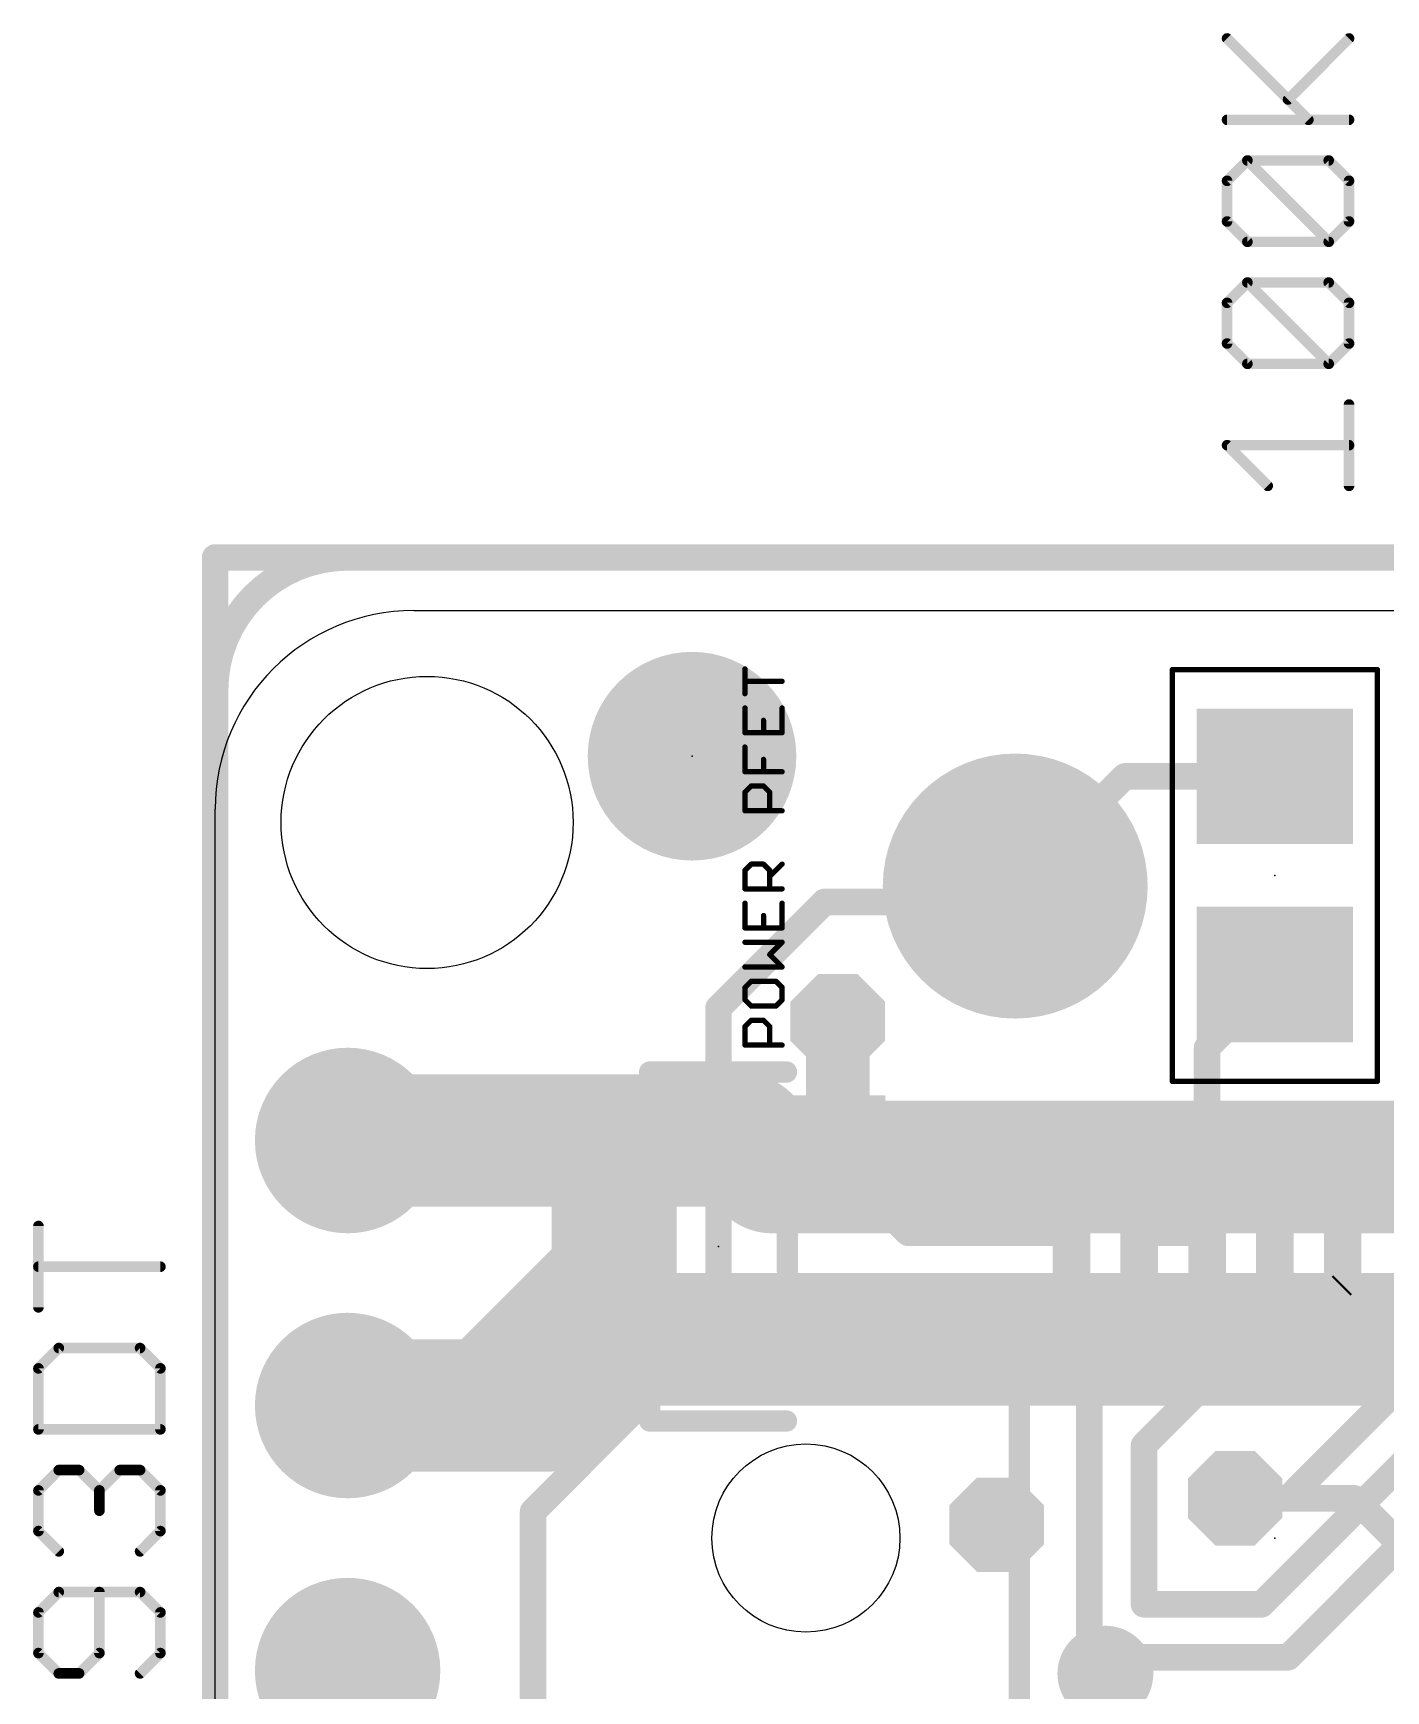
# Model space of a CAD drawing. Extents: x -1.7 to 23.1, y -5.6 to 23.3.
# Drawn here: x -1.75 to 11.22, y 7.43 to 23.31 of the extents above; entities that cross this region are included whole.
import ezdxf

# ---------------------------------------------------------------- set-up
doc = ezdxf.new("R2010")
doc.units = 0
for name, color, linetype in [('1', 12, 'CONTINUOUS'), ('16', 132, 'CONTINUOUS'), ('17', 110, 'CONTINUOUS'), ('18', 110, 'CONTINUOUS'), ('20', 53, 'CONTINUOUS'), ('21', 53, 'CONTINUOUS'), ('23', 53, 'CONTINUOUS'), ('27', 253, 'CONTINUOUS'), ('39', 12, 'CONTINUOUS'), ('41', 12, 'CONTINUOUS')]:
    doc.layers.add(name, color=color, linetype=linetype)

# ---------------------------------------------------------------- blocks, each defined once
blk = doc.blocks.new('ROUNDP')
at = {"const_width": 0.5}
blk.add_lwpolyline([(0, -0.25, 1), (0, 0.25, 1), (0, -0.25)], format="xyb", dxfattribs=at)
blk = doc.blocks.new('PIE')
at = {"const_width": 0.5}
blk.add_lwpolyline([(0, -0.25, 1), (0, 0.25, 1), (0, -0.25)], format="xyb", dxfattribs=at)
blk = doc.blocks.new('RECT')
blk.add_solid([(-0.5, -0.5), (0.5, -0.5), (-0.5, 0.5), (0.5, 0.5)])
blk = doc.blocks.new('OCTAGONV')
at = {"const_width": 0.5}
blk.add_lwpolyline([(-0.25, -0.1036), (-0.25, 0.1036), (-0.1036, 0.25), (0.1036, 0.25), (0.25, 0.1036), (0.25, -0.1036), (0.1036, -0.25), (-0.1036, -0.25), (-0.25, -0.1036), (-0.25, 0.1036)], dxfattribs=at)

msp = doc.modelspace()

# ---------------------------------------------------------------- linework, layer by layer
at = {"layer": '1'}
for points, const_width in [([(0, 0.508), (0, 18.288)], 0.254), ([(0, 18.288), (21.082, 18.288)], 0.254), ([(7.6708, 15.1384), (8.7224, 16.19)], 0.254), ([(8.7224, 16.19), (10.16, 16.19)], 0.254), ([(7.5184, 14.986), (7.6708, 15.1384)], 0.254), ([(4.826, 13.97), (5.842, 14.986)], 0.254), ([(5.842, 14.986), (7.5184, 14.986)], 0.254), ([(9.51, 13.59), (10.16, 14.24)], 0.254), ([(10.16, 14.24), (10.16, 14.29)], 0.254), ([(5.969, 12.573), (5.969, 13.843)], 0.6096), ([(4.826, 10.922), (4.826, 13.97)], 0.254), ([(9.51, 13.59), (9.51, 12.954)], 0.254), ([(9.51, 12.954), (9.51, 11.815)], 0.254), ([(10.81, 12.954), (9.51, 12.954)], 0.254), ([(10.81, 11.815), (10.81, 12.954)], 0.254), ([(6.645, 11.815), (5.826, 12.634)], 0.254), ([(5.887, 12.573), (5.826, 12.634)], 0.254), ([(5.969, 12.573), (5.887, 12.573)], 0.254), ([(3.826, 11.684), (2.302, 10.16)], 0.8128), ([(8.21, 11.815), (6.645, 11.815)], 0.254), ([(9.51, 11.815), (8.86, 11.815)], 0.254), ([(10.16, 11.815), (10.16, 11.049)], 0.254), ([(10.81, 11.318), (10.81, 11.815)], 0.254), ([(10.795, 11.303), (10.81, 11.318)], 0.254), ([(10.795, 10.668), (10.795, 11.303)], 0.254), ([(10.16, 11.049), (9.906, 10.795)], 0.254), ([(12.11, 11.094), (10.287, 9.271)], 0.254), ([(3.048, 9.144), (4.826, 10.922)], 0.254), ([(5.887, 10.795), (5.826, 10.734)], 0.254), ([(8.382, 10.795), (5.887, 10.795)], 0.254), ([(8.382, 7.747), (8.382, 10.795)], 0.254), ([(8.382, 10.795), (9.906, 10.795)], 0.254), ([(10.414, 10.287), (10.795, 10.668)], 0.254), ([(2.302, 10.16), (1.27, 10.16)], 0.8128), ([(2.3114, 10.16), (2.302, 10.16)], 0.8128), ([(8.905, 9.779), (9.413, 10.287)], 0.254), ([(9.413, 10.287), (10.414, 10.287)], 0.254), ([(8.905, 8.255), (8.905, 9.779)], 0.254), ([(11.43, 9.652), (10.033, 8.255)], 0.254), ([(10.287, 9.271), (9.779, 9.271)], 0.254), ([(3.048, 6.389), (3.048, 9.144)], 0.254), ([(11.684, 9.144), (10.287, 7.747)], 0.254), ([(10.033, 8.255), (8.905, 8.255)], 0.254), ([(10.287, 7.747), (8.382, 7.747)], 0.254)]:
    msp.add_lwpolyline(points, dxfattribs=dict(at, const_width=const_width))
for points, const_width in [([(0.0635, 18.288, 1), (-0.0635, 18.288)], 0.127), ([(0, 18.3515, 1), (0, 18.2245)], 0.127), ([(8.7224, 16.2535, 1), (8.7224, 16.1265)], 0.127), ([(8.7673, 16.1451, 1), (8.6775, 16.2349)], 0.127), ([(10.16, 16.1265, 1), (10.16, 16.2535)], 0.127), ([(7.7157, 15.0935, 1), (7.6259, 15.1833)], 0.127), ([(5.842, 15.0495, 1), (5.842, 14.9225)], 0.127), ([(5.8869, 14.9411, 1), (5.7971, 15.0309)], 0.127), ([(7.4735, 15.0309, 1), (7.5633, 14.9411)], 0.127), ([(7.5184, 14.9225, 1), (7.5184, 15.0495)], 0.127), ([(7.6259, 15.1833, 1), (7.7157, 15.0935)], 0.127), ([(10.2235, 14.29, 1), (10.0965, 14.29)], 0.127), ([(10.0965, 14.24, 1), (10.2235, 14.24)], 0.127), ([(10.2049, 14.1951, 1), (10.1151, 14.2849)], 0.127), ([(6.1214, 13.843, 1), (5.8166, 13.843)], 0.3048), ([(4.8895, 13.97, 1), (4.7625, 13.97)], 0.127), ([(4.7811, 14.0149, 1), (4.8709, 13.9251)], 0.127), ([(9.5735, 13.59, 1), (9.4465, 13.59)], 0.127), ([(9.4651, 13.6349, 1), (9.5549, 13.5451)], 0.127), ([(9.5735, 12.954, 1), (9.4465, 12.954)], 0.127), ([(9.51, 13.0175, 1), (9.51, 12.8905)], 0.127), ([(10.8735, 12.954, 1), (10.7465, 12.954)], 0.127), ([(10.81, 12.8905, 1), (10.81, 13.0175)], 0.127), ([(9.4465, 12.954, 1), (9.5735, 12.954)], 0.127), ([(5.8166, 12.573, 1), (6.1214, 12.573)], 0.3048), ([(5.8709, 12.6789, 1), (5.7811, 12.5891)], 0.127), ([(5.8709, 12.6789, 1), (5.7811, 12.5891)], 0.127), ([(5.887, 12.6365, 1), (5.887, 12.5095)], 0.127), ([(5.8421, 12.5281, 1), (5.9319, 12.6179)], 0.127), ([(5.969, 12.5095, 1), (5.969, 12.6365)], 0.127), ([(3.9697, 11.5403, 1), (3.6823, 11.8277)], 0.4064), ([(6.645, 11.8785, 1), (6.645, 11.7515)], 0.127), ([(6.6001, 11.7701, 1), (6.6899, 11.8599)], 0.127), ([(8.21, 11.7515, 1), (8.21, 11.8785)], 0.127), ([(8.86, 11.8785, 1), (8.86, 11.7515)], 0.127), ([(9.51, 11.7515, 1), (9.51, 11.8785)], 0.127), ([(10.2235, 11.815, 1), (10.0965, 11.815)], 0.127), ([(10.8735, 11.815, 1), (10.7465, 11.815)], 0.127), ([(9.4465, 11.815, 1), (9.5735, 11.815)], 0.127), ([(10.7465, 11.815, 1), (10.8735, 11.815)], 0.127), ([(10.8549, 11.2731, 1), (10.7651, 11.3629)], 0.127), ([(10.8585, 11.303, 1), (10.7315, 11.303)], 0.127), ([(10.7501, 11.3479, 1), (10.8399, 11.2581)], 0.127), ([(10.7465, 11.318, 1), (10.8735, 11.318)], 0.127), ([(10.2049, 11.0041, 1), (10.1151, 11.0939)], 0.127), ([(4.7625, 10.922, 1), (4.8895, 10.922)], 0.127), ([(4.8709, 10.8771, 1), (4.7811, 10.9669)], 0.127), ([(10.0965, 11.049, 1), (10.2235, 11.049)], 0.127), ([(5.7811, 10.7789, 1), (5.8709, 10.6891)], 0.127), ([(5.887, 10.8585, 1), (5.887, 10.7315)], 0.127), ([(5.9319, 10.7501, 1), (5.8421, 10.8399)], 0.127), ([(8.4455, 10.795, 1), (8.3185, 10.795)], 0.127), ([(8.382, 10.8585, 1), (8.382, 10.7315)], 0.127), ([(8.382, 10.7315, 1), (8.382, 10.8585)], 0.127), ([(9.8611, 10.8399, 1), (9.9509, 10.7501)], 0.127), ([(9.906, 10.7315, 1), (9.906, 10.8585)], 0.127), ([(10.7315, 10.668, 1), (10.8585, 10.668)], 0.127), ([(10.8399, 10.6231, 1), (10.7501, 10.7129)], 0.127), ([(1.27, 10.3632, 1), (1.27, 9.9568)], 0.4064), ([(2.302, 10.3632, 1), (2.302, 9.9568)], 0.4064), ([(2.1583, 10.3037, 1), (2.4457, 10.0163)], 0.4064), ([(2.302, 9.9568, 1), (2.302, 10.3632)], 0.4064), ([(2.3114, 9.9568, 1), (2.3114, 10.3632)], 0.4064), ([(9.413, 10.3505, 1), (9.413, 10.2235)], 0.127), ([(9.4579, 10.2421, 1), (9.3681, 10.3319)], 0.127), ([(10.3691, 10.3319, 1), (10.4589, 10.2421)], 0.127), ([(10.414, 10.2235, 1), (10.414, 10.3505)], 0.127), ([(8.9685, 9.779, 1), (8.8415, 9.779)], 0.127), ([(8.8601, 9.8239, 1), (8.9499, 9.7341)], 0.127), ([(9.779, 9.3345, 1), (9.779, 9.2075)], 0.127), ([(10.2421, 9.3159, 1), (10.3319, 9.2261)], 0.127), ([(10.287, 9.2075, 1), (10.287, 9.3345)], 0.127), ([(3.1115, 9.144, 1), (2.9845, 9.144)], 0.127), ([(3.0031, 9.1889, 1), (3.0929, 9.0991)], 0.127), ([(8.905, 8.3185, 1), (8.905, 8.1915)], 0.127), ([(8.8415, 8.255, 1), (8.9685, 8.255)], 0.127), ([(9.9881, 8.2999, 1), (10.0779, 8.2101)], 0.127), ([(10.033, 8.1915, 1), (10.033, 8.3185)], 0.127), ([(8.382, 7.8105, 1), (8.382, 7.6835)], 0.127), ([(8.3185, 7.747, 1), (8.4455, 7.747)], 0.127), ([(10.2421, 7.7919, 1), (10.3319, 7.7021)], 0.127), ([(10.287, 7.6835, 1), (10.287, 7.8105)], 0.127)]:
    msp.add_lwpolyline(points, format="xyb", dxfattribs=dict(at, const_width=const_width))
at = {"layer": '16'}
for points, const_width in [([(1.27, 18.288, 0.4142), (0, 17.018)], 0.254), ([(1.27, 18.3515, 1), (1.27, 18.2245)], 0.127), ([(1.27, 18.2245, 1), (1.27, 18.3515)], 0.127), ([(0.0635, 17.018, 1), (-0.0635, 17.018)], 0.127), ([(-0.0635, 17.018, 1), (0.0635, 17.018)], 0.127), ([(6.1214, 13.843, 1), (5.8166, 13.843)], 0.3048), ([(1.27, 13.0175, 1), (1.27, 12.3825)], 0.635), ([(5.3045, 12.9245, 1), (4.8555, 12.4755)], 0.635), ([(5.08, 12.3825, 1), (5.08, 13.0175)], 0.635), ([(5.334, 12.7635, 1), (5.334, 12.1285)], 0.635), ([(5.842, 12.7635, 1), (5.842, 12.1285)], 0.635), ([(5.842, 12.1285, 1), (5.842, 12.7635)], 0.635), ([(5.1095, 12.2215, 1), (5.5585, 12.6705)], 0.635), ([(5.842, 12.5984, 1), (5.842, 12.2936)], 0.3048), ([(5.969, 12.2936, 1), (5.969, 12.5984)], 0.3048), ([(5.8166, 12.446, 1), (6.1214, 12.446)], 0.3048), ([(3.81, 11.1125, 1), (3.81, 10.4775)], 0.635), ([(4.0345, 10.5705, 1), (3.5855, 11.0195)], 0.635), ([(1.27, 10.4775, 1), (1.27, 9.8425)], 0.635), ([(2.9505, 10.3845, 1), (3.3995, 9.9355)], 0.635), ([(3.175, 9.8425, 1), (3.175, 10.4775)], 0.635), ([(1.27, 10.3632, 1), (1.27, 9.9568)], 0.4064), ([(1.778, 9.9568, 1), (1.778, 10.3632)], 0.4064), ([(9.779, 9.3345, 1), (9.779, 9.2075)], 0.127), ([(10.9669, 9.3159, 1), (10.8771, 9.2261)], 0.127), ([(10.922, 9.2075, 1), (10.922, 9.3345)], 0.127)]:
    msp.add_lwpolyline(points, format="xyb", dxfattribs=dict(at, const_width=const_width))
for points, const_width in [([(1.27, 18.288), (21.082, 18.288)], 0.254), ([(0, 0.508), (0, 17.018)], 0.254), ([(5.969, 13.843), (5.969, 12.446)], 0.6096), ([(5.08, 12.7), (1.27, 12.7)], 1.27), ([(5.334, 12.446), (5.08, 12.7)], 1.27), ([(5.842, 12.446), (5.334, 12.446)], 1.27), ([(16.891, 12.446), (5.842, 12.446)], 1.27), ([(5.969, 12.446), (5.842, 12.446)], 0.6096), ([(3.81, 10.795), (3.175, 10.16)], 1.27), ([(15.494, 10.795), (3.81, 10.795)], 1.27), ([(3.175, 10.16), (1.27, 10.16)], 1.27), ([(1.778, 10.16), (1.27, 10.16)], 0.8128), ([(9.779, 9.271), (10.922, 9.271)], 0.254), ([(11.938, 8.255), (10.922, 9.271)], 0.254)]:
    msp.add_lwpolyline(points, dxfattribs=dict(at, const_width=const_width))
at = {"layer": '20'}
for p, q in [((1.905, 17.78), (18.415, 17.78)), ((0, 1.905), (0, 15.875))]:
    msp.add_line(p, q, dxfattribs=at)
for centre, radius in [((2.032, 15.748), 1.4), ((5.6642, 8.89), 0.9017)]:
    msp.add_circle(centre, radius, dxfattribs=at)
msp.add_arc((1.905, 15.875), 1.905, 90, 180, dxfattribs=at)
at = {"layer": '21', "const_width": 0.2032}
for points in [[(4.1656, 13.3564), (5.4784, 13.3564)], [(4.1656, 12.3976), (4.1656, 13.3564)], [(5.4864, 11.9064), (5.4864, 11.4476)], [(7.71, 11.04), (12.61, 11.04)], [(7.71, 6.74), (7.71, 11.04)], [(4.1656, 10.0116), (4.1656, 10.9704)], [(5.4784, 10.0116), (4.1656, 10.0116)]]:
    msp.add_lwpolyline(points, dxfattribs=at)
at = {"layer": '21'}
for points, const_width in [([(4.1656, 13.4072, 1), (4.1656, 13.3056)], 0.1016), ([(4.2164, 13.3564, 1), (4.1148, 13.3564)], 0.1016), ([(5.4784, 13.3056, 1), (5.4784, 13.4072)], 0.1016), ([(4.1148, 12.3976, 1), (4.2164, 12.3976)], 0.1016), ([(5.5372, 11.9064, 1), (5.4356, 11.9064)], 0.1016), ([(5.4356, 11.4476, 1), (5.5372, 11.4476)], 0.1016), ([(7.71, 11.0908, 1), (7.71, 10.9892)], 0.1016), ([(7.7608, 11.04, 1), (7.6592, 11.04)], 0.1016), ([(4.2164, 10.9704, 1), (4.1148, 10.9704)], 0.1016), ([(4.1656, 10.0624, 1), (4.1656, 9.9608)], 0.1016), ([(4.1148, 10.0116, 1), (4.2164, 10.0116)], 0.1016), ([(5.4784, 9.9608, 1), (5.4784, 10.0624)], 0.1016), ([(8.535, 7.3602, 1), (8.535, 7.8198, 1), (8.535, 7.3602)], 0.4596)]:
    msp.add_lwpolyline(points, format="xyb", dxfattribs=dict(at, const_width=const_width))
at = {"layer": '23'}
for p in [(4.572, 16.383), (10.16, 15.24), (4.826, 11.684), (10.16, 8.89)]:
    msp.add_point(p, dxfattribs=at)
at = {"layer": '27'}
for points, const_width in [([(10.4814, 22.482), (9.7018, 23.2616)], 0.1016), ([(10.2865, 22.6769), (10.8712, 23.2616)], 0.1016), ([(9.7018, 22.482), (10.8712, 22.482)], 0.1016), ([(9.7018, 21.8973), (9.8967, 22.0922)], 0.1016), ([(9.8967, 22.0922), (10.6763, 22.0922)], 0.1016), ([(10.6763, 21.3126), (9.8967, 22.0922)], 0.1016), ([(10.6763, 22.0922), (10.8712, 21.8973)], 0.1016), ([(9.7018, 21.5075), (9.7018, 21.8973)], 0.1016), ([(10.8712, 21.8973), (10.8712, 21.5075)], 0.1016), ([(9.8967, 21.3126), (9.7018, 21.5075)], 0.1016), ([(10.8712, 21.5075), (10.6763, 21.3126)], 0.1016), ([(10.6763, 21.3126), (9.8967, 21.3126)], 0.1016), ([(9.7018, 20.7279), (9.8967, 20.9228)], 0.1016), ([(9.8967, 20.9228), (10.6763, 20.9228)], 0.1016), ([(10.6763, 20.1432), (9.8967, 20.9228)], 0.1016), ([(10.6763, 20.9228), (10.8712, 20.7279)], 0.1016), ([(9.7018, 20.3381), (9.7018, 20.7279)], 0.1016), ([(10.8712, 20.7279), (10.8712, 20.3381)], 0.1016), ([(9.8967, 20.1432), (9.7018, 20.3381)], 0.1016), ([(10.8712, 20.3381), (10.6763, 20.1432)], 0.1016), ([(10.6763, 20.1432), (9.8967, 20.1432)], 0.1016), ([(10.8712, 18.9738), (10.8712, 19.7534)], 0.1016), ([(10.0916, 18.9738), (9.7018, 19.3636)], 0.1016), ([(9.7018, 19.3636), (10.8712, 19.3636)], 0.1016), ([(5.0797, 16.9823), (5.0797, 17.2195)], 0.0508), ([(5.4356, 17.1009), (5.0797, 17.1009)], 0.0508), ([(5.0797, 16.8453), (5.0797, 16.6081)], 0.0508), ([(5.4356, 16.6081), (5.4356, 16.8453)], 0.0508), ([(5.2576, 16.6081), (5.2576, 16.7267)], 0.0508), ([(5.0797, 16.6081), (5.4356, 16.6081)], 0.0508), ([(5.0797, 16.2338), (5.0797, 16.4711)], 0.0508), ([(5.2576, 16.2338), (5.2576, 16.3525)], 0.0508), ([(5.4356, 16.2338), (5.0797, 16.2338)], 0.0508), ([(5.0797, 16.0376), (5.139, 16.0969)], 0.0508), ([(5.0797, 15.8596), (5.0797, 16.0376)], 0.0508), ([(5.139, 16.0969), (5.2576, 16.0969)], 0.0508), ([(5.2576, 16.0969), (5.317, 16.0376)], 0.0508), ([(5.317, 16.0376), (5.317, 15.8596)], 0.0508), ([(5.4356, 15.8596), (5.0797, 15.8596)], 0.0508), ([(5.0797, 15.2892), (5.139, 15.3485)], 0.0508), ([(5.0797, 15.1112), (5.0797, 15.2892)], 0.0508), ([(5.139, 15.3485), (5.2576, 15.3485)], 0.0508), ([(5.2576, 15.3485), (5.317, 15.2892)], 0.0508), ([(5.317, 15.2299), (5.4356, 15.3485)], 0.0508), ([(5.317, 15.2892), (5.317, 15.1112)], 0.0508), ([(5.4356, 15.1112), (5.0797, 15.1112)], 0.0508), ([(5.0797, 14.9743), (5.0797, 14.737)], 0.0508), ([(5.4356, 14.737), (5.4356, 14.9743)], 0.0508), ([(5.2576, 14.737), (5.2576, 14.8557)], 0.0508), ([(5.0797, 14.737), (5.4356, 14.737)], 0.0508), ([(5.4356, 14.6001), (5.0797, 14.6001)], 0.0508), ([(5.317, 14.4814), (5.4356, 14.6001)], 0.0508), ([(5.4356, 14.3628), (5.317, 14.4814)], 0.0508), ([(5.0797, 14.3628), (5.4356, 14.3628)], 0.0508), ([(5.139, 14.2259), (5.0797, 14.1666)], 0.0508), ([(5.0797, 14.1666), (5.0797, 14.0479)], 0.0508), ([(5.3763, 14.2259), (5.139, 14.2259)], 0.0508), ([(5.4356, 14.1666), (5.3763, 14.2259)], 0.0508), ([(5.4356, 14.0479), (5.4356, 14.1666)], 0.0508), ([(5.0797, 14.0479), (5.139, 13.9886)], 0.0508), ([(5.139, 13.9886), (5.3763, 13.9886)], 0.0508), ([(5.3763, 13.9886), (5.4356, 14.0479)], 0.0508), ([(5.0797, 13.7924), (5.139, 13.8517)], 0.0508), ([(5.139, 13.8517), (5.2576, 13.8517)], 0.0508), ([(5.2576, 13.8517), (5.317, 13.7924)], 0.0508), ([(5.0797, 13.6144), (5.0797, 13.7924)], 0.0508), ([(5.317, 13.7924), (5.317, 13.6144)], 0.0508), ([(5.4356, 13.6144), (5.0797, 13.6144)], 0.0508), ([(-1.6942, 11.1008), (-1.6942, 11.8804)], 0.1016), ([(-0.5248, 11.4906), (-1.6942, 11.4906)], 0.1016), ([(-1.4993, 10.711), (-1.6942, 10.5161)], 0.1016), ([(-0.7197, 10.711), (-1.4993, 10.711)], 0.1016), ([(-0.5248, 10.5161), (-0.7197, 10.711)], 0.1016), ([(-1.6942, 10.5161), (-1.6942, 9.9314)], 0.1016), ([(-0.5248, 9.9314), (-0.5248, 10.5161)], 0.1016), ([(-1.6942, 9.9314), (-0.5248, 9.9314)], 0.1016), ([(-1.6942, 9.3467), (-1.4993, 9.5416)], 0.1016), ([(-1.4993, 9.5416), (-1.3044, 9.5416)], 0.1016), ([(-1.3044, 9.5416), (-1.1095, 9.3467)], 0.1016), ([(-1.1095, 9.3467), (-0.9146, 9.5416)], 0.1016), ([(-0.9146, 9.5416), (-0.7197, 9.5416)], 0.1016), ([(-0.7197, 9.5416), (-0.5248, 9.3467)], 0.1016), ([(-1.6942, 8.9569), (-1.6942, 9.3467)], 0.1016), ([(-1.1095, 9.3467), (-1.1095, 9.1518)], 0.1016), ([(-0.5248, 9.3467), (-0.5248, 8.9569)], 0.1016), ([(-1.4993, 8.762), (-1.6942, 8.9569)], 0.1016), ([(-0.5248, 8.9569), (-0.7197, 8.762)], 0.1016), ([(-1.4993, 8.3722), (-1.6942, 8.1773)], 0.1016), ([(-0.7197, 8.3722), (-1.4993, 8.3722)], 0.1016), ([(-1.1095, 7.7875), (-1.1095, 8.3722)], 0.1016), ([(-0.5248, 8.1773), (-0.7197, 8.3722)], 0.1016), ([(-1.6942, 8.1773), (-1.6942, 7.7875)], 0.1016), ([(-0.5248, 7.7875), (-0.5248, 8.1773)], 0.1016), ([(-1.6942, 7.7875), (-1.4993, 7.5926)], 0.1016), ([(-1.3044, 7.5926), (-1.1095, 7.7875)], 0.1016), ([(-0.7197, 7.5926), (-0.5248, 7.7875)], 0.1016), ([(-1.4993, 7.5926), (-1.3044, 7.5926)], 0.1016)]:
    msp.add_lwpolyline(points, dxfattribs=dict(at, const_width=const_width))
for points, const_width in [([(9.7198, 23.2795, 1), (9.6838, 23.2436)], 0.0508), ([(10.8892, 23.2436, 1), (10.8532, 23.2795)], 0.0508), ([(10.2685, 22.6948, 1), (10.3045, 22.6589)], 0.0508), ([(9.7018, 22.5074, 1), (9.7018, 22.4566)], 0.0508), ([(10.4634, 22.464, 1), (10.4994, 22.5)], 0.0508), ([(10.8712, 22.4566, 1), (10.8712, 22.5074)], 0.0508), ([(9.9147, 22.1102, 1), (9.8787, 22.0742)], 0.0508), ([(9.8967, 22.1176, 1), (9.8967, 22.0668)], 0.0508), ([(9.9147, 22.0742, 1), (9.8787, 22.1102)], 0.0508), ([(10.6943, 22.1102, 1), (10.6583, 22.0742)], 0.0508), ([(10.6763, 22.0668, 1), (10.6763, 22.1176)], 0.0508), ([(9.6838, 21.9153, 1), (9.7198, 21.8793)], 0.0508), ([(9.7272, 21.8973, 1), (9.6764, 21.8973)], 0.0508), ([(10.8966, 21.8973, 1), (10.8458, 21.8973)], 0.0508), ([(10.8532, 21.8793, 1), (10.8892, 21.9153)], 0.0508), ([(9.7198, 21.5255, 1), (9.6838, 21.4895)], 0.0508), ([(9.6764, 21.5075, 1), (9.7272, 21.5075)], 0.0508), ([(10.8458, 21.5075, 1), (10.8966, 21.5075)], 0.0508), ([(10.8892, 21.4895, 1), (10.8532, 21.5255)], 0.0508), ([(9.8967, 21.338, 1), (9.8967, 21.2872)], 0.0508), ([(9.8787, 21.2946, 1), (9.9147, 21.3306)], 0.0508), ([(10.6583, 21.3306, 1), (10.6943, 21.2946)], 0.0508), ([(10.6583, 21.2946, 1), (10.6943, 21.3306)], 0.0508), ([(10.6763, 21.2872, 1), (10.6763, 21.338)], 0.0508), ([(9.9147, 20.9408, 1), (9.8787, 20.9048)], 0.0508), ([(9.8967, 20.9482, 1), (9.8967, 20.8974)], 0.0508), ([(9.9147, 20.9048, 1), (9.8787, 20.9408)], 0.0508), ([(10.6943, 20.9408, 1), (10.6583, 20.9048)], 0.0508), ([(10.6763, 20.8974, 1), (10.6763, 20.9482)], 0.0508), ([(9.6838, 20.7459, 1), (9.7198, 20.7099)], 0.0508), ([(9.7272, 20.7279, 1), (9.6764, 20.7279)], 0.0508), ([(10.8966, 20.7279, 1), (10.8458, 20.7279)], 0.0508), ([(10.8532, 20.7099, 1), (10.8892, 20.7459)], 0.0508), ([(9.7198, 20.3561, 1), (9.6838, 20.3201)], 0.0508), ([(9.6764, 20.3381, 1), (9.7272, 20.3381)], 0.0508), ([(10.8458, 20.3381, 1), (10.8966, 20.3381)], 0.0508), ([(10.8892, 20.3201, 1), (10.8532, 20.3561)], 0.0508), ([(9.8967, 20.1686, 1), (9.8967, 20.1178)], 0.0508), ([(9.8787, 20.1252, 1), (9.9147, 20.1612)], 0.0508), ([(10.6583, 20.1612, 1), (10.6943, 20.1252)], 0.0508), ([(10.6583, 20.1252, 1), (10.6943, 20.1612)], 0.0508), ([(10.6763, 20.1178, 1), (10.6763, 20.1686)], 0.0508), ([(10.8966, 19.7534, 1), (10.8458, 19.7534)], 0.0508), ([(9.7198, 19.3816, 1), (9.6838, 19.3456)], 0.0508), ([(9.7018, 19.389, 1), (9.7018, 19.3382)], 0.0508), ([(10.8712, 19.3382, 1), (10.8712, 19.389)], 0.0508), ([(10.0736, 18.9558, 1), (10.1096, 18.9918)], 0.0508), ([(10.8458, 18.9738, 1), (10.8966, 18.9738)], 0.0508), ([(5.0924, 17.2195, 1), (5.067, 17.2195)], 0.0254), ([(5.0797, 17.1136, 1), (5.0797, 17.0882)], 0.0254), ([(5.4356, 17.0882, 1), (5.4356, 17.1136)], 0.0254), ([(5.067, 16.9823, 1), (5.0924, 16.9823)], 0.0254), ([(5.0924, 16.8453, 1), (5.067, 16.8453)], 0.0254), ([(5.4483, 16.8453, 1), (5.4229, 16.8453)], 0.0254), ([(5.2703, 16.7267, 1), (5.245, 16.7267)], 0.0254), ([(5.0797, 16.6208, 1), (5.0797, 16.5954)], 0.0254), ([(5.067, 16.6081, 1), (5.0924, 16.6081)], 0.0254), ([(5.245, 16.6081, 1), (5.2703, 16.6081)], 0.0254), ([(5.4229, 16.6081, 1), (5.4483, 16.6081)], 0.0254), ([(5.4356, 16.5954, 1), (5.4356, 16.6208)], 0.0254), ([(5.0924, 16.4711, 1), (5.067, 16.4711)], 0.0254), ([(5.2703, 16.3525, 1), (5.245, 16.3525)], 0.0254), ([(5.0797, 16.2465, 1), (5.0797, 16.2211)], 0.0254), ([(5.067, 16.2338, 1), (5.0924, 16.2338)], 0.0254), ([(5.245, 16.2338, 1), (5.2703, 16.2338)], 0.0254), ([(5.4356, 16.2211, 1), (5.4356, 16.2465)], 0.0254), ([(5.0924, 16.0376, 1), (5.067, 16.0376)], 0.0254), ([(5.0707, 16.0466, 1), (5.0887, 16.0286)], 0.0254), ([(5.139, 16.1096, 1), (5.139, 16.0842)], 0.0254), ([(5.148, 16.0879, 1), (5.13, 16.1059)], 0.0254), ([(5.2666, 16.1059, 1), (5.2487, 16.0879)], 0.0254), ([(5.2576, 16.0842, 1), (5.2576, 16.1096)], 0.0254), ([(5.3297, 16.0376, 1), (5.3043, 16.0376)], 0.0254), ([(5.308, 16.0286, 1), (5.3259, 16.0466)], 0.0254), ([(5.0797, 15.8723, 1), (5.0797, 15.8469)], 0.0254), ([(5.067, 15.8596, 1), (5.0924, 15.8596)], 0.0254), ([(5.3043, 15.8596, 1), (5.3297, 15.8596)], 0.0254), ([(5.4356, 15.8469, 1), (5.4356, 15.8723)], 0.0254), ([(5.0924, 15.2892, 1), (5.067, 15.2892)], 0.0254), ([(5.0707, 15.2982, 1), (5.0887, 15.2802)], 0.0254), ([(5.139, 15.3612, 1), (5.139, 15.3358)], 0.0254), ([(5.148, 15.3395, 1), (5.13, 15.3575)], 0.0254), ([(5.2666, 15.3575, 1), (5.2487, 15.3395)], 0.0254), ([(5.2576, 15.3358, 1), (5.2576, 15.3612)], 0.0254), ([(5.3297, 15.2892, 1), (5.3043, 15.2892)], 0.0254), ([(5.308, 15.2388, 1), (5.3259, 15.2209)], 0.0254), ([(5.308, 15.2802, 1), (5.3259, 15.2982)], 0.0254), ([(5.4446, 15.3395, 1), (5.4266, 15.3575)], 0.0254), ([(5.0797, 15.1239, 1), (5.0797, 15.0985)], 0.0254), ([(5.067, 15.1112, 1), (5.0924, 15.1112)], 0.0254), ([(5.3043, 15.1112, 1), (5.3297, 15.1112)], 0.0254), ([(5.4356, 15.0985, 1), (5.4356, 15.1239)], 0.0254), ([(5.0924, 14.9743, 1), (5.067, 14.9743)], 0.0254), ([(5.4483, 14.9743, 1), (5.4229, 14.9743)], 0.0254), ([(5.2703, 14.8557, 1), (5.245, 14.8557)], 0.0254), ([(5.0797, 14.7497, 1), (5.0797, 14.7243)], 0.0254), ([(5.067, 14.737, 1), (5.0924, 14.737)], 0.0254), ([(5.0797, 14.6128, 1), (5.0797, 14.5874)], 0.0254), ([(5.245, 14.737, 1), (5.2703, 14.737)], 0.0254), ([(5.4229, 14.737, 1), (5.4483, 14.737)], 0.0254), ([(5.4446, 14.5911, 1), (5.4266, 14.6091)], 0.0254), ([(5.4356, 14.7243, 1), (5.4356, 14.7497)], 0.0254), ([(5.4356, 14.5874, 1), (5.4356, 14.6128)], 0.0254), ([(5.3259, 14.4904, 1), (5.308, 14.4725)], 0.0254), ([(5.308, 14.4904, 1), (5.3259, 14.4725)], 0.0254), ([(5.0797, 14.3755, 1), (5.0797, 14.3501)], 0.0254), ([(5.4266, 14.3538, 1), (5.4446, 14.3718)], 0.0254), ([(5.4356, 14.3501, 1), (5.4356, 14.3755)], 0.0254), ([(5.0924, 14.1666, 1), (5.067, 14.1666)], 0.0254), ([(5.0707, 14.1755, 1), (5.0887, 14.1576)], 0.0254), ([(5.139, 14.2386, 1), (5.139, 14.2132)], 0.0254), ([(5.148, 14.2169, 1), (5.13, 14.2349)], 0.0254), ([(5.3853, 14.2349, 1), (5.3673, 14.2169)], 0.0254), ([(5.3763, 14.2132, 1), (5.3763, 14.2386)], 0.0254), ([(5.4483, 14.1666, 1), (5.4229, 14.1666)], 0.0254), ([(5.4266, 14.1576, 1), (5.4446, 14.1755)], 0.0254), ([(5.0887, 14.0569, 1), (5.0707, 14.0389)], 0.0254), ([(5.067, 14.0479, 1), (5.0924, 14.0479)], 0.0254), ([(5.139, 14.0013, 1), (5.139, 13.9759)], 0.0254), ([(5.13, 13.9796, 1), (5.148, 13.9976)], 0.0254), ([(5.3673, 13.9976, 1), (5.3853, 13.9796)], 0.0254), ([(5.3763, 13.9759, 1), (5.3763, 14.0013)], 0.0254), ([(5.4229, 14.0479, 1), (5.4483, 14.0479)], 0.0254), ([(5.4446, 14.0389, 1), (5.4266, 14.0569)], 0.0254), ([(5.139, 13.8644, 1), (5.139, 13.839)], 0.0254), ([(5.148, 13.8427, 1), (5.13, 13.8606)], 0.0254), ([(5.2666, 13.8606, 1), (5.2487, 13.8427)], 0.0254), ([(5.2576, 13.839, 1), (5.2576, 13.8644)], 0.0254), ([(5.0924, 13.7924, 1), (5.067, 13.7924)], 0.0254), ([(5.0707, 13.8013, 1), (5.0887, 13.7834)], 0.0254), ([(5.3297, 13.7924, 1), (5.3043, 13.7924)], 0.0254), ([(5.308, 13.7834, 1), (5.3259, 13.8013)], 0.0254), ([(5.0797, 13.6271, 1), (5.0797, 13.6017)], 0.0254), ([(5.067, 13.6144, 1), (5.0924, 13.6144)], 0.0254), ([(5.3043, 13.6144, 1), (5.3297, 13.6144)], 0.0254), ([(5.4356, 13.6017, 1), (5.4356, 13.6271)], 0.0254), ([(-1.6688, 11.8804, 1), (-1.7196, 11.8804)], 0.0508), ([(-1.6942, 11.516, 1), (-1.6942, 11.4652)], 0.0508), ([(-0.5248, 11.4652, 1), (-0.5248, 11.516)], 0.0508), ([(-1.7196, 11.1008, 1), (-1.6688, 11.1008)], 0.0508), ([(-1.4993, 10.7364, 1), (-1.4993, 10.6856)], 0.0508), ([(-1.4813, 10.693, 1), (-1.5173, 10.7289)], 0.0508), ([(-0.7017, 10.7289, 1), (-0.7377, 10.693)], 0.0508), ([(-0.7197, 10.6856, 1), (-0.7197, 10.7364)], 0.0508), ([(-1.6688, 10.5161, 1), (-1.7196, 10.5161)], 0.0508), ([(-1.7122, 10.534, 1), (-1.6762, 10.4981)], 0.0508), ([(-0.4994, 10.5161, 1), (-0.5502, 10.5161)], 0.0508), ([(-0.5428, 10.4981, 1), (-0.5068, 10.534)], 0.0508), ([(-1.6942, 9.9568, 1), (-1.6942, 9.906)], 0.0508), ([(-1.7196, 9.9314, 1), (-1.6688, 9.9314)], 0.0508), ([(-0.5502, 9.9314, 1), (-0.4994, 9.9314)], 0.0508), ([(-0.5248, 9.906, 1), (-0.5248, 9.9568)], 0.0508), ([(-1.4993, 9.567, 1), (-1.4993, 9.5162)], 0.0508), ([(-1.4813, 9.5236, 1), (-1.5173, 9.5595)], 0.0508), ([(-1.2864, 9.5595, 1), (-1.3224, 9.5236)], 0.0508), ([(-1.3044, 9.5162, 1), (-1.3044, 9.567)], 0.0508), ([(-0.9146, 9.567, 1), (-0.9146, 9.5162)], 0.0508), ([(-0.8966, 9.5236, 1), (-0.9326, 9.5595)], 0.0508), ([(-0.7017, 9.5595, 1), (-0.7377, 9.5236)], 0.0508), ([(-0.7197, 9.5162, 1), (-0.7197, 9.567)], 0.0508), ([(-1.6688, 9.3467, 1), (-1.7196, 9.3467)], 0.0508), ([(-1.7122, 9.3646, 1), (-1.6762, 9.3287)], 0.0508), ([(-1.0841, 9.3467, 1), (-1.1349, 9.3467)], 0.0508), ([(-1.1275, 9.3646, 1), (-1.0915, 9.3287)], 0.0508), ([(-1.1275, 9.3287, 1), (-1.0915, 9.3646)], 0.0508), ([(-0.4994, 9.3467, 1), (-0.5502, 9.3467)], 0.0508), ([(-0.5428, 9.3287, 1), (-0.5068, 9.3646)], 0.0508), ([(-1.1349, 9.1518, 1), (-1.0841, 9.1518)], 0.0508), ([(-1.6762, 8.9748, 1), (-1.7122, 8.9389)], 0.0508), ([(-1.7196, 8.9569, 1), (-1.6688, 8.9569)], 0.0508), ([(-0.5502, 8.9569, 1), (-0.4994, 8.9569)], 0.0508), ([(-0.5068, 8.9389, 1), (-0.5428, 8.9748)], 0.0508), ([(-1.5173, 8.744, 1), (-1.4813, 8.78)], 0.0508), ([(-0.7377, 8.78, 1), (-0.7017, 8.744)], 0.0508), ([(-1.4993, 8.3976, 1), (-1.4993, 8.3468)], 0.0508), ([(-1.4813, 8.3542, 1), (-1.5173, 8.3902)], 0.0508), ([(-1.0841, 8.3722, 1), (-1.1349, 8.3722)], 0.0508), ([(-0.7017, 8.3902, 1), (-0.7377, 8.3542)], 0.0508), ([(-0.7197, 8.3468, 1), (-0.7197, 8.3976)], 0.0508), ([(-1.7122, 8.1953, 1), (-1.6762, 8.1593)], 0.0508), ([(-1.6688, 8.1773, 1), (-1.7196, 8.1773)], 0.0508), ([(-0.4994, 8.1773, 1), (-0.5502, 8.1773)], 0.0508), ([(-0.5428, 8.1593, 1), (-0.5068, 8.1953)], 0.0508), ([(-1.6762, 7.8055, 1), (-1.7122, 7.7695)], 0.0508), ([(-1.7196, 7.7875, 1), (-1.6688, 7.7875)], 0.0508), ([(-1.1349, 7.7875, 1), (-1.0841, 7.7875)], 0.0508), ([(-1.0915, 7.7695, 1), (-1.1275, 7.8055)], 0.0508), ([(-0.5502, 7.7875, 1), (-0.4994, 7.7875)], 0.0508), ([(-0.5068, 7.7695, 1), (-0.5428, 7.8055)], 0.0508), ([(-1.4993, 7.618, 1), (-1.4993, 7.5672)], 0.0508), ([(-1.5173, 7.5746, 1), (-1.4813, 7.6106)], 0.0508), ([(-1.3224, 7.6106, 1), (-1.2864, 7.5746)], 0.0508), ([(-1.3044, 7.5672, 1), (-1.3044, 7.618)], 0.0508), ([(-0.7377, 7.6106, 1), (-0.7017, 7.5746)], 0.0508)]:
    msp.add_lwpolyline(points, format="xyb", dxfattribs=dict(at, const_width=const_width))
at = {"layer": '39'}
for points, const_width in [([(4.572, 17.133, 0.4142), (3.822, 16.383)], 0.5), ([(5.322, 16.383, 0.4142), (4.572, 17.133)], 0.5), ([(4.572, 17.258, 1), (4.572, 17.008)], 0.25), ([(4.572, 17.008, 1), (4.572, 17.258)], 0.25), ([(9.1897, 17.213, 1), (9.1643, 17.213)], 0.0254), ([(9.177, 17.2257, 1), (9.177, 17.2003)], 0.0254), ([(11.1557, 17.213, 1), (11.1303, 17.213)], 0.0254), ([(11.143, 17.2003, 1), (11.143, 17.2257)], 0.0254), ([(3.822, 16.383, 0.4142), (4.572, 15.633)], 0.5), ([(3.947, 16.383, 1), (3.697, 16.383)], 0.25), ([(4.572, 15.633, 0.4142), (5.322, 16.383)], 0.5), ([(5.447, 16.383, 1), (5.197, 16.383)], 0.25), ([(3.697, 16.383, 1), (3.947, 16.383)], 0.25), ([(5.197, 16.383, 1), (5.447, 16.383)], 0.25), ([(4.572, 15.758, 1), (4.572, 15.508)], 0.25), ([(4.572, 15.508, 1), (4.572, 15.758)], 0.25), ([(9.177, 13.2797, 1), (9.177, 13.2543)], 0.0254), ([(9.1643, 13.267, 1), (9.1897, 13.267)], 0.0254), ([(11.1303, 13.267, 1), (11.1557, 13.267)], 0.0254), ([(11.143, 13.2543, 1), (11.143, 13.2797)], 0.0254)]:
    msp.add_lwpolyline(points, format="xyb", dxfattribs=dict(at, const_width=const_width))
at = {"layer": '39', "const_width": 0.0508}
for points in [[(9.177, 13.267), (9.177, 17.213)], [(9.177, 17.213), (11.143, 17.213)], [(11.143, 17.213), (11.143, 13.267)], [(11.143, 13.267), (9.177, 13.267)]]:
    msp.add_lwpolyline(points, dxfattribs=at)
at = {"layer": '41'}
for points, const_width in [([(4.572, 17.133, 0.4142), (3.822, 16.383)], 0.5), ([(5.322, 16.383, 0.4142), (4.572, 17.133)], 0.5), ([(4.572, 17.258, 1), (4.572, 17.008)], 0.25), ([(4.572, 17.008, 1), (4.572, 17.258)], 0.25), ([(3.822, 16.383, 0.4142), (4.572, 15.633)], 0.5), ([(3.947, 16.383, 1), (3.697, 16.383)], 0.25), ([(4.572, 15.633, 0.4142), (5.322, 16.383)], 0.5), ([(5.447, 16.383, 1), (5.197, 16.383)], 0.25), ([(3.697, 16.383, 1), (3.947, 16.383)], 0.25), ([(5.197, 16.383, 1), (5.447, 16.383)], 0.25), ([(4.572, 15.758, 1), (4.572, 15.508)], 0.25), ([(4.572, 15.508, 1), (4.572, 15.758)], 0.25)]:
    msp.add_lwpolyline(points, format="xyb", dxfattribs=dict(at, const_width=const_width))

# ---------------------------------------------------------------- block references
at = {"layer": '1'}
msp.add_blockref('PIE', (4.572, 16.383), dxfattribs=at)
for p, xscale, yscale, rotation in [((10.16, 16.19), 1.3, 1.5, 90), ((10.16, 14.29), 1.3, 1.5, 90), ((8.21, 11.815), 0.36, 1.26, 180), ((8.86, 11.815), 0.36, 1.26, 180), ((9.51, 11.815), 0.36, 1.26, 180), ((10.16, 11.815), 0.36, 1.26, 180), ((10.81, 11.815), 0.36, 1.26, 180)]:
    msp.add_blockref('RECT', p, dxfattribs=dict(at, xscale=xscale, yscale=yscale, rotation=rotation))
at = {"layer": '1', "yscale": 1.2, "rotation": 90}
for p in [(5.826, 12.634), (3.826, 11.684), (5.826, 10.734)]:
    msp.add_blockref('RECT', p, dxfattribs=at)
at = {"layer": '17', "xscale": 2.54, "yscale": 2.54, "rotation": 90}
msp.add_blockref('ROUNDP', (7.6708, 15.1384), dxfattribs=at)
msp.add_blockref('ROUNDP', (7.6708, 15.1384), dxfattribs=at)
at = {"layer": '17', "xscale": 1.778, "yscale": 1.778}
for p in [(1.27, 12.7), (1.27, 12.7), (1.27, 10.16), (1.27, 10.16), (1.27, 7.62), (1.27, 7.62)]:
    msp.add_blockref('ROUNDP', p, dxfattribs=at)
at = {"layer": '18', "xscale": 0.9064, "yscale": 0.9064}
for p in [(5.969, 13.843), (5.969, 13.843), (9.779, 9.271), (9.779, 9.271), (7.493, 9.017), (7.493, 9.017)]:
    msp.add_blockref('OCTAGONV', p, dxfattribs=at)

doc.saveas('drawing.dxf')
